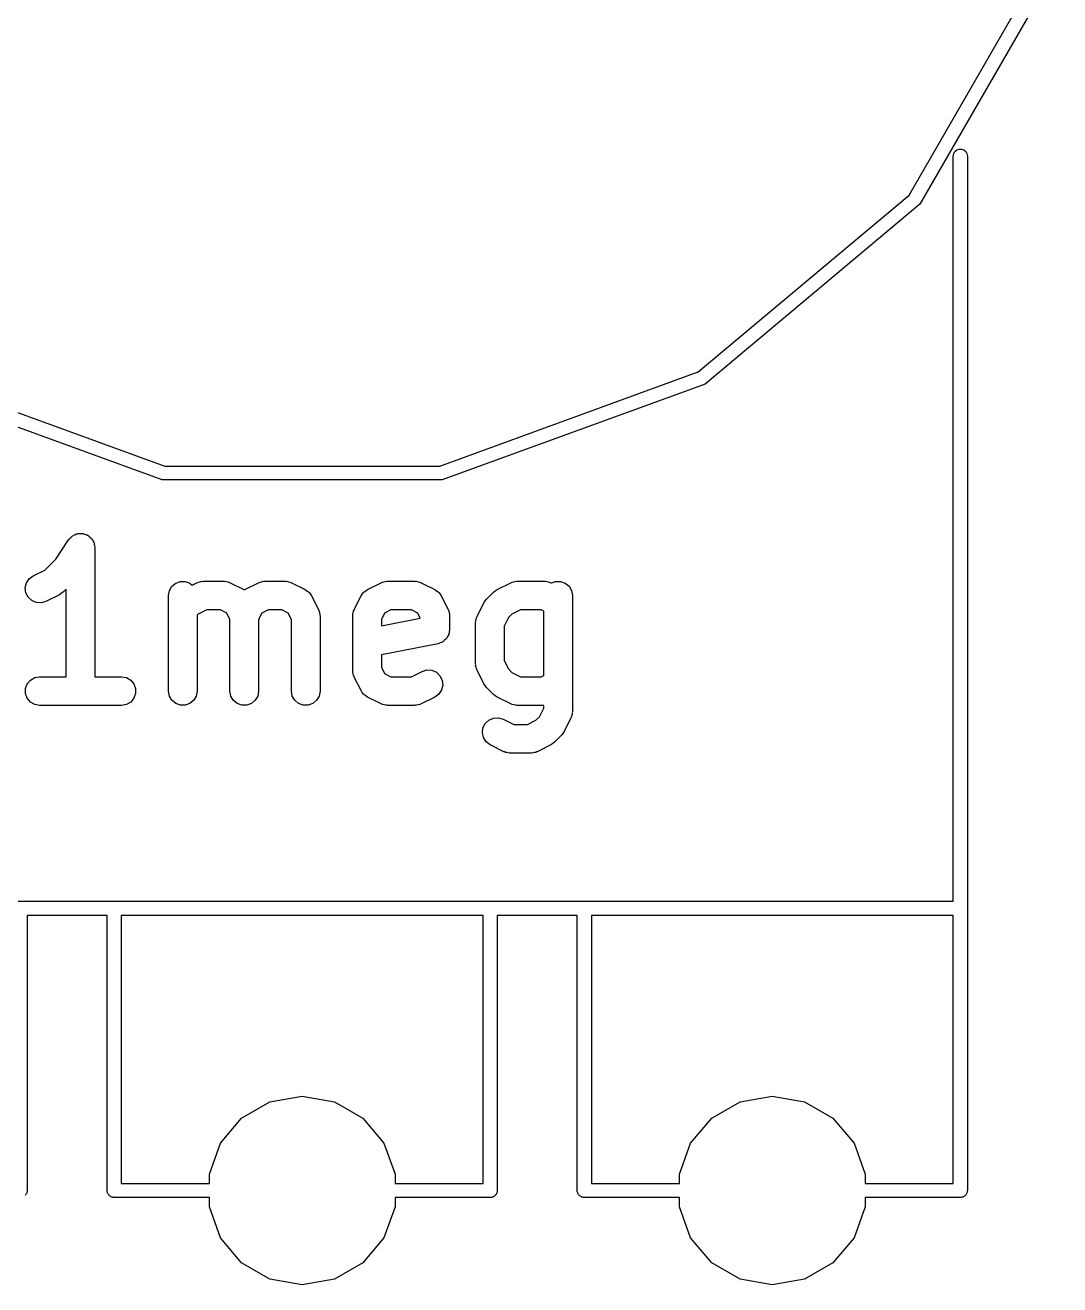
# Model space of a CAD drawing. Extents: x 59 to 126, y -132 to -24.
# Drawn here: x 107.05 to 118.06, y -115 to -101.61 of the extents above; entities that cross this region are included whole.
import ezdxf

# ---------------------------------------------------------------- set-up
doc = ezdxf.new("R2010")
doc.units = 0
doc.header["$MEASUREMENT"] = 0
doc.layers.add('BLACK', color=7, linetype='CONTINUOUS')

msp = doc.modelspace()

# ---------------------------------------------------------------- linework, layer by layer
at = {"layer": 'Black'}
for p, q in [((116.454, -103.415), (117.917, -100.882)), ((118.058, -100.933), (116.569, -103.512)), ((116.925, -103), (116.93, -102.974)), ((116.93, -102.974), (116.943, -102.952)), ((116.943, -102.952), (116.962, -102.935)), ((116.962, -102.935), (116.987, -102.926)), ((116.987, -102.926), (117.013, -102.926)), ((117.013, -102.926), (117.037, -102.935)), ((117.037, -102.935), (117.057, -102.952)), ((117.057, -102.952), (117.07, -102.974)), ((117.07, -102.974), (117.075, -103)), ((116.925, -110.925), (116.925, -103)), ((117.075, -103), (117.075, -114)), ((114.212, -105.296), (116.454, -103.415)), ((116.569, -103.512), (114.287, -105.426)), ((105.787, -105.296), (108.537, -106.297)), ((111.463, -106.297), (114.212, -105.296)), ((108.511, -106.445), (105.712, -105.426)), ((114.287, -105.426), (111.489, -106.445)), ((108.537, -106.297), (111.463, -106.297)), ((111.489, -106.445), (108.511, -106.445)), ((107.607, -107.018), (107.615, -107.015)), ((107.615, -107.015), (107.633, -107.015)), ((107.633, -107.015), (107.651, -107.013)), ((107.651, -107.013), (107.659, -107.015)), ((107.659, -107.015), (107.668, -107.015)), ((107.668, -107.015), (107.685, -107.022)), ((107.378, -107.286), (107.515, -107.081)), ((107.515, -107.081), (107.52, -107.075)), ((107.52, -107.075), (107.525, -107.067)), ((107.525, -107.067), (107.539, -107.056)), ((107.539, -107.056), (107.551, -107.043)), ((107.551, -107.043), (107.559, -107.039)), ((107.559, -107.039), (107.565, -107.033)), ((107.565, -107.033), (107.582, -107.027)), ((107.582, -107.027), (107.599, -107.019)), ((107.599, -107.019), (107.607, -107.018)), ((107.685, -107.022), (107.703, -107.026)), ((107.703, -107.026), (107.71, -107.031)), ((107.71, -107.031), (107.718, -107.033)), ((107.718, -107.033), (107.732, -107.045)), ((107.732, -107.045), (107.747, -107.055)), ((107.747, -107.055), (107.752, -107.062)), ((107.752, -107.062), (107.758, -107.067)), ((107.758, -107.067), (107.767, -107.083)), ((107.767, -107.083), (107.778, -107.098)), ((107.778, -107.098), (107.78, -107.106)), ((107.78, -107.106), (107.785, -107.113)), ((107.785, -107.113), (107.788, -107.131)), ((107.788, -107.131), (107.793, -107.149)), ((107.793, -107.149), (107.792, -107.157)), ((107.792, -107.157), (107.794, -107.165)), ((107.794, -107.165), (107.794, -108.537)), ((107.138, -107.465), (107.261, -107.403)), ((107.261, -107.403), (107.378, -107.286)), ((107.054, -107.592), (107.066, -107.54)), ((107.066, -107.54), (107.095, -107.496)), ((107.095, -107.496), (107.138, -107.465)), ((108.613, -107.575), (108.654, -107.541)), ((108.654, -107.541), (108.704, -107.523)), ((108.704, -107.523), (108.756, -107.523)), ((108.756, -107.523), (108.806, -107.541)), ((108.806, -107.541), (108.83, -107.562)), ((108.83, -107.562), (108.88, -107.537)), ((108.88, -107.537), (108.888, -107.535)), ((108.888, -107.535), (108.896, -107.53)), ((108.896, -107.53), (108.913, -107.527)), ((108.913, -107.527), (108.93, -107.522)), ((108.93, -107.522), (108.939, -107.523)), ((108.939, -107.523), (108.948, -107.521)), ((108.948, -107.521), (109.165, -107.521)), ((109.165, -107.521), (109.174, -107.523)), ((109.174, -107.523), (109.183, -107.522)), ((109.183, -107.522), (109.2, -107.527)), ((109.2, -107.527), (109.218, -107.53)), ((109.218, -107.53), (109.225, -107.535)), ((109.225, -107.535), (109.234, -107.537)), ((109.234, -107.537), (109.379, -107.61)), ((109.388, -107.61), (109.533, -107.537)), ((109.533, -107.537), (109.541, -107.535)), ((109.541, -107.535), (109.549, -107.53)), ((109.549, -107.53), (109.566, -107.527)), ((109.566, -107.527), (109.583, -107.522)), ((109.583, -107.522), (109.592, -107.523)), ((109.592, -107.523), (109.601, -107.521)), ((109.601, -107.521), (109.819, -107.521)), ((109.819, -107.521), (109.827, -107.523)), ((109.827, -107.523), (109.836, -107.522)), ((109.836, -107.522), (109.853, -107.527)), ((109.853, -107.527), (109.871, -107.53)), ((109.871, -107.53), (109.878, -107.535)), ((109.878, -107.535), (109.887, -107.537)), ((109.887, -107.537), (110.032, -107.61)), ((110.694, -107.61), (110.839, -107.537)), ((110.839, -107.537), (110.847, -107.535)), ((110.847, -107.535), (110.855, -107.53)), ((110.855, -107.53), (110.873, -107.527)), ((110.873, -107.527), (110.89, -107.522)), ((110.89, -107.522), (110.898, -107.523)), ((110.898, -107.523), (110.907, -107.521)), ((110.907, -107.521), (111.197, -107.521)), ((111.197, -107.521), (111.206, -107.523)), ((111.206, -107.523), (111.215, -107.522)), ((111.215, -107.522), (111.232, -107.527)), ((111.232, -107.527), (111.25, -107.53)), ((111.25, -107.53), (111.257, -107.535)), ((111.257, -107.535), (111.266, -107.537)), ((111.266, -107.537), (111.411, -107.61)), ((112.073, -107.61), (112.218, -107.537)), ((112.218, -107.537), (112.226, -107.535)), ((112.226, -107.535), (112.234, -107.53)), ((112.234, -107.53), (112.251, -107.527)), ((112.251, -107.527), (112.269, -107.522)), ((112.269, -107.522), (112.277, -107.523)), ((112.277, -107.523), (112.286, -107.521)), ((112.286, -107.521), (112.576, -107.521)), ((112.576, -107.521), (112.585, -107.523)), ((112.585, -107.523), (112.594, -107.522)), ((112.594, -107.522), (112.611, -107.527)), ((112.611, -107.527), (112.628, -107.53)), ((112.628, -107.53), (112.636, -107.535)), ((112.636, -107.535), (112.644, -107.537)), ((112.644, -107.537), (112.65, -107.54)), ((112.65, -107.54), (112.695, -107.523)), ((112.695, -107.523), (112.748, -107.523)), ((112.748, -107.523), (112.798, -107.541)), ((112.798, -107.541), (112.838, -107.575)), ((107.06, -107.644), (107.054, -107.592)), ((107.084, -107.692), (107.06, -107.644)), ((107.419, -107.665), (107.274, -107.737)), ((107.439, -107.65), (107.419, -107.665)), ((107.459, -107.636), (107.439, -107.65)), ((107.489, -107.606), (107.459, -107.636)), ((107.489, -108.537), (107.489, -107.606)), ((108.578, -107.673), (108.587, -107.621)), ((108.578, -108.689), (108.578, -107.673)), ((108.587, -107.621), (108.613, -107.575)), ((109.379, -107.61), (109.383, -107.613)), ((109.383, -107.613), (109.388, -107.61)), ((110.032, -107.61), (110.05, -107.623)), ((110.05, -107.623), (110.068, -107.635)), ((110.068, -107.635), (110.071, -107.639)), ((110.071, -107.639), (110.074, -107.641)), ((110.074, -107.641), (110.087, -107.66)), ((110.087, -107.66), (110.1, -107.678)), ((110.1, -107.678), (110.173, -107.823)), ((110.553, -107.823), (110.626, -107.678)), ((110.626, -107.678), (110.639, -107.66)), ((110.639, -107.66), (110.651, -107.641)), ((110.651, -107.641), (110.655, -107.639)), ((110.655, -107.639), (110.657, -107.635)), ((110.657, -107.635), (110.676, -107.623)), ((110.676, -107.623), (110.694, -107.61)), ((111.411, -107.61), (111.429, -107.623)), ((111.429, -107.623), (111.447, -107.635)), ((111.447, -107.635), (111.45, -107.639)), ((111.45, -107.639), (111.453, -107.641)), ((111.453, -107.641), (111.466, -107.66)), ((111.466, -107.66), (111.479, -107.678)), ((111.479, -107.678), (111.551, -107.823)), ((111.961, -107.711), (112.033, -107.638)), ((112.033, -107.638), (112.053, -107.624)), ((112.053, -107.624), (112.073, -107.61)), ((112.838, -107.575), (112.865, -107.621)), ((112.865, -107.621), (112.874, -107.673)), ((112.874, -107.673), (112.874, -108.907)), ((107.122, -107.728), (107.084, -107.692)), ((107.171, -107.749), (107.122, -107.728)), ((107.223, -107.752), (107.171, -107.749)), ((107.274, -107.737), (107.223, -107.752)), ((111.859, -107.896), (111.932, -107.75)), ((111.932, -107.75), (111.947, -107.731)), ((111.947, -107.731), (111.961, -107.711)), ((108.893, -107.871), (108.882, -107.882)), ((108.882, -107.882), (108.882, -108.689)), ((108.984, -107.826), (108.893, -107.871)), ((109.129, -107.826), (108.984, -107.826)), ((109.197, -107.86), (109.129, -107.826)), ((109.231, -107.927), (109.197, -107.86)), ((109.231, -108.689), (109.231, -107.927)), ((109.569, -107.86), (109.536, -107.927)), ((109.536, -107.927), (109.536, -108.689)), ((109.637, -107.826), (109.569, -107.86)), ((109.783, -107.826), (109.637, -107.826)), ((109.85, -107.86), (109.783, -107.826)), ((109.884, -107.927), (109.85, -107.86)), ((109.884, -108.689), (109.884, -107.927)), ((110.173, -107.823), (110.175, -107.831)), ((110.175, -107.831), (110.179, -107.839)), ((110.179, -107.839), (110.183, -107.857)), ((110.183, -107.857), (110.188, -107.874)), ((110.188, -107.874), (110.187, -107.882)), ((110.187, -107.882), (110.189, -107.891)), ((110.189, -107.891), (110.189, -108.689)), ((110.537, -107.891), (110.539, -107.882)), ((110.537, -108.472), (110.537, -107.891)), ((110.538, -107.874), (110.543, -107.857)), ((110.539, -107.882), (110.538, -107.874)), ((110.543, -107.857), (110.546, -107.839)), ((110.546, -107.839), (110.551, -107.831)), ((110.551, -107.831), (110.553, -107.823)), ((110.876, -107.86), (110.842, -107.927)), ((110.842, -107.996), (111.256, -107.913)), ((110.842, -107.927), (110.842, -107.996)), ((110.943, -107.826), (110.876, -107.86)), ((111.161, -107.826), (110.943, -107.826)), ((111.229, -107.86), (111.161, -107.826)), ((111.256, -107.913), (111.229, -107.86)), ((111.551, -107.823), (111.554, -107.831)), ((111.554, -107.831), (111.558, -107.839)), ((111.558, -107.839), (111.561, -107.857)), ((111.561, -107.857), (111.567, -107.874)), ((111.567, -107.874), (111.566, -107.882)), ((111.566, -107.882), (111.568, -107.891)), ((111.568, -107.891), (111.568, -108.036)), ((111.843, -107.964), (111.845, -107.955)), ((111.844, -107.946), (111.849, -107.929)), ((111.845, -107.955), (111.844, -107.946)), ((111.849, -107.929), (111.853, -107.912)), ((111.853, -107.912), (111.857, -107.904)), ((111.857, -107.904), (111.859, -107.896)), ((112.194, -107.909), (112.148, -108)), ((112.231, -107.871), (112.194, -107.909)), ((112.322, -107.826), (112.231, -107.871)), ((112.54, -107.826), (112.322, -107.826)), ((112.569, -107.84), (112.54, -107.826)), ((112.569, -108.523), (112.569, -107.84)), ((111.558, -108.088), (111.546, -108.11)), ((111.559, -108.087), (111.558, -108.088)), ((111.56, -108.085), (111.559, -108.087)), ((111.563, -108.061), (111.56, -108.085)), ((111.568, -108.036), (111.563, -108.061)), ((111.843, -108.399), (111.843, -107.964)), ((112.148, -108), (112.148, -108.363)), ((111.445, -108.186), (110.842, -108.306)), ((111.468, -108.177), (111.445, -108.186)), ((111.491, -108.168), (111.468, -108.177)), ((111.493, -108.167), (111.491, -108.168)), ((111.494, -108.166), (111.493, -108.167)), ((111.513, -108.15), (111.494, -108.166)), ((111.532, -108.134), (111.513, -108.15)), ((111.533, -108.133), (111.532, -108.134)), ((111.534, -108.132), (111.533, -108.133)), ((111.546, -108.11), (111.534, -108.132)), ((110.842, -108.306), (110.842, -108.436)), ((110.539, -108.48), (110.537, -108.472)), ((110.538, -108.489), (110.539, -108.48)), ((110.543, -108.506), (110.538, -108.489)), ((110.842, -108.436), (110.876, -108.503)), ((111.161, -108.537), (111.274, -108.481)), ((111.274, -108.481), (111.325, -108.465)), ((111.325, -108.465), (111.378, -108.469)), ((111.378, -108.469), (111.427, -108.49)), ((111.427, -108.49), (111.465, -108.526)), ((111.845, -108.408), (111.843, -108.399)), ((111.844, -108.417), (111.845, -108.408)), ((111.849, -108.434), (111.844, -108.417)), ((111.853, -108.451), (111.849, -108.434)), ((111.857, -108.459), (111.853, -108.451)), ((111.859, -108.467), (111.857, -108.459)), ((111.932, -108.612), (111.859, -108.467)), ((112.148, -108.363), (112.194, -108.454)), ((112.194, -108.454), (112.231, -108.492)), ((107.056, -108.663), (107.074, -108.613)), ((107.074, -108.613), (107.108, -108.573)), ((107.108, -108.573), (107.154, -108.546)), ((107.154, -108.546), (107.206, -108.537)), ((107.206, -108.537), (107.489, -108.537)), ((107.794, -108.537), (108.077, -108.537)), ((108.077, -108.537), (108.129, -108.546)), ((108.129, -108.546), (108.175, -108.573)), ((108.175, -108.573), (108.209, -108.613)), ((108.209, -108.613), (108.227, -108.663)), ((110.546, -108.524), (110.543, -108.506)), ((110.551, -108.531), (110.546, -108.524)), ((110.553, -108.54), (110.551, -108.531)), ((110.626, -108.685), (110.553, -108.54)), ((110.876, -108.503), (110.943, -108.537)), ((110.943, -108.537), (111.161, -108.537)), ((111.465, -108.526), (111.489, -108.573)), ((111.489, -108.573), (111.495, -108.626)), ((111.947, -108.632), (111.932, -108.612)), ((112.231, -108.492), (112.322, -108.537)), ((112.322, -108.537), (112.54, -108.537)), ((112.54, -108.537), (112.569, -108.523)), ((107.056, -108.716), (107.056, -108.663)), ((107.074, -108.766), (107.056, -108.716)), ((108.227, -108.716), (108.209, -108.766)), ((108.227, -108.663), (108.227, -108.716)), ((108.587, -108.742), (108.578, -108.689)), ((108.613, -108.787), (108.587, -108.742)), ((108.873, -108.742), (108.847, -108.787)), ((108.882, -108.689), (108.873, -108.742)), ((109.24, -108.742), (109.231, -108.689)), ((109.266, -108.787), (109.24, -108.742)), ((109.526, -108.742), (109.5, -108.787)), ((109.536, -108.689), (109.526, -108.742)), ((109.893, -108.742), (109.884, -108.689)), ((109.92, -108.787), (109.893, -108.742)), ((110.179, -108.742), (110.153, -108.787)), ((110.189, -108.689), (110.179, -108.742)), ((110.639, -108.703), (110.626, -108.685)), ((110.651, -108.722), (110.639, -108.703)), ((110.655, -108.724), (110.651, -108.722)), ((110.657, -108.728), (110.655, -108.724)), ((110.676, -108.74), (110.657, -108.728)), ((110.694, -108.753), (110.676, -108.74)), ((110.839, -108.826), (110.694, -108.753)), ((111.411, -108.753), (111.266, -108.826)), ((111.453, -108.722), (111.411, -108.753)), ((111.482, -108.677), (111.453, -108.722)), ((111.495, -108.626), (111.482, -108.677)), ((111.961, -108.652), (111.947, -108.632)), ((112.033, -108.725), (111.961, -108.652)), ((112.053, -108.739), (112.033, -108.725)), ((112.073, -108.753), (112.053, -108.739)), ((112.218, -108.826), (112.073, -108.753)), ((107.108, -108.806), (107.074, -108.766)), ((107.154, -108.833), (107.108, -108.806)), ((107.206, -108.842), (107.154, -108.833)), ((108.077, -108.842), (107.206, -108.842)), ((108.129, -108.833), (108.077, -108.842)), ((108.175, -108.806), (108.129, -108.833)), ((108.209, -108.766), (108.175, -108.806)), ((108.654, -108.821), (108.613, -108.787)), ((108.704, -108.839), (108.654, -108.821)), ((108.756, -108.839), (108.704, -108.839)), ((108.806, -108.821), (108.756, -108.839)), ((108.847, -108.787), (108.806, -108.821)), ((109.307, -108.821), (109.266, -108.787)), ((109.357, -108.839), (109.307, -108.821)), ((109.41, -108.839), (109.357, -108.839)), ((109.459, -108.821), (109.41, -108.839)), ((109.5, -108.787), (109.459, -108.821)), ((109.96, -108.821), (109.92, -108.787)), ((110.01, -108.839), (109.96, -108.821)), ((110.063, -108.839), (110.01, -108.839)), ((110.112, -108.821), (110.063, -108.839)), ((110.153, -108.787), (110.112, -108.821)), ((110.847, -108.828), (110.839, -108.826)), ((110.855, -108.833), (110.847, -108.828)), ((110.873, -108.836), (110.855, -108.833)), ((110.89, -108.841), (110.873, -108.836)), ((110.898, -108.84), (110.89, -108.841)), ((110.907, -108.842), (110.898, -108.84)), ((111.197, -108.842), (110.907, -108.842)), ((111.206, -108.84), (111.197, -108.842)), ((111.215, -108.841), (111.206, -108.84)), ((111.232, -108.836), (111.215, -108.841)), ((111.25, -108.833), (111.232, -108.836)), ((111.257, -108.828), (111.25, -108.833)), ((111.266, -108.826), (111.257, -108.828)), ((112.226, -108.828), (112.218, -108.826)), ((112.234, -108.833), (112.226, -108.828)), ((112.251, -108.836), (112.234, -108.833)), ((112.269, -108.841), (112.251, -108.836)), ((112.277, -108.84), (112.269, -108.841)), ((112.286, -108.842), (112.277, -108.84)), ((112.569, -108.842), (112.286, -108.842)), ((112.524, -108.962), (112.569, -108.871)), ((112.569, -108.871), (112.569, -108.842)), ((111.946, -109.034), (111.984, -108.998)), ((111.984, -108.998), (112.033, -108.977)), ((112.033, -108.977), (112.086, -108.973)), ((112.086, -108.973), (112.136, -108.989)), ((112.136, -108.989), (112.249, -109.045)), ((112.395, -109.045), (112.486, -109)), ((112.486, -109), (112.524, -108.962)), ((112.858, -108.975), (112.785, -109.12)), ((112.86, -108.967), (112.858, -108.975)), ((112.865, -108.959), (112.86, -108.967)), ((112.868, -108.942), (112.865, -108.959)), ((112.873, -108.925), (112.868, -108.942)), ((112.874, -108.907), (112.872, -108.916)), ((112.872, -108.916), (112.873, -108.925)), ((111.916, -109.134), (111.922, -109.081)), ((111.928, -109.185), (111.916, -109.134)), ((111.922, -109.081), (111.946, -109.034)), ((112.249, -109.045), (112.395, -109.045)), ((112.757, -109.16), (112.684, -109.233)), ((112.771, -109.14), (112.757, -109.16)), ((112.785, -109.12), (112.771, -109.14)), ((111.958, -109.23), (111.928, -109.185)), ((112, -109.261), (111.958, -109.23)), ((112.145, -109.334), (112, -109.261)), ((112.644, -109.261), (112.499, -109.334)), ((112.664, -109.247), (112.644, -109.261)), ((112.684, -109.233), (112.664, -109.247)), ((112.154, -109.336), (112.145, -109.334)), ((112.161, -109.341), (112.154, -109.336)), ((112.179, -109.344), (112.161, -109.341)), ((112.196, -109.349), (112.179, -109.344)), ((112.205, -109.348), (112.196, -109.349)), ((112.213, -109.35), (112.205, -109.348)), ((112.431, -109.35), (112.213, -109.35)), ((112.44, -109.348), (112.431, -109.35)), ((112.449, -109.349), (112.44, -109.348)), ((112.466, -109.344), (112.449, -109.349)), ((112.483, -109.341), (112.466, -109.344)), ((112.491, -109.336), (112.483, -109.341)), ((112.499, -109.334), (112.491, -109.336)), ((103.075, -110.925), (116.925, -110.925)), ((107.925, -111.075), (107.075, -111.075)), ((107.075, -111.075), (107.075, -114)), ((107.925, -114), (107.925, -111.075)), ((108.075, -111.075), (108.075, -113.925)), ((111.925, -111.075), (108.075, -111.075)), ((111.925, -113.925), (111.925, -111.075)), ((112.925, -111.075), (112.075, -111.075)), ((112.075, -111.075), (112.075, -114)), ((112.925, -114), (112.925, -111.075)), ((113.075, -111.075), (113.075, -113.925)), ((116.925, -111.075), (113.075, -111.075)), ((116.925, -113.925), (116.925, -111.075)), ((109.657, -113.057), (110, -112.997)), ((110, -112.997), (110.343, -113.057)), ((114.657, -113.057), (115, -112.997)), ((115, -112.997), (115.343, -113.057)), ((109.355, -113.231), (109.657, -113.057)), ((110.343, -113.057), (110.645, -113.231)), ((114.355, -113.231), (114.657, -113.057)), ((115.343, -113.057), (115.645, -113.231)), ((109.131, -113.498), (109.355, -113.231)), ((110.645, -113.231), (110.869, -113.498)), ((114.131, -113.498), (114.355, -113.231)), ((115.645, -113.231), (115.869, -113.498)), ((109.012, -113.826), (109.131, -113.498)), ((110.869, -113.498), (110.988, -113.826)), ((114.012, -113.826), (114.131, -113.498)), ((115.869, -113.498), (115.988, -113.826)), ((109.012, -113.925), (109.012, -113.826)), ((110.988, -113.826), (110.988, -113.925)), ((114.012, -113.925), (114.012, -113.826)), ((115.988, -113.826), (115.988, -113.925)), ((108.075, -113.925), (109.012, -113.925)), ((110.988, -113.925), (111.925, -113.925)), ((113.075, -113.925), (114.012, -113.925)), ((115.988, -113.925), (116.925, -113.925)), ((107.057, -114.048), (107.052, -114.052)), ((107.061, -114.043), (107.057, -114.048)), ((107.065, -114.037), (107.061, -114.043)), ((107.067, -114.031), (107.065, -114.037)), ((107.07, -114.026), (107.067, -114.031)), ((107.072, -114.019), (107.07, -114.026)), ((107.074, -114.013), (107.072, -114.019)), ((107.075, -114), (107.074, -114.006)), ((107.074, -114.006), (107.074, -114.013)), ((107.926, -114.006), (107.925, -114)), ((107.926, -114.013), (107.926, -114.006)), ((107.928, -114.019), (107.926, -114.013)), ((107.93, -114.026), (107.928, -114.019)), ((107.933, -114.031), (107.93, -114.026)), ((107.935, -114.037), (107.933, -114.031)), ((107.939, -114.043), (107.935, -114.037)), ((107.943, -114.048), (107.939, -114.043)), ((107.948, -114.052), (107.943, -114.048)), ((107.952, -114.057), (107.948, -114.052)), ((107.957, -114.061), (107.952, -114.057)), ((107.962, -114.065), (107.957, -114.061)), ((107.969, -114.067), (107.962, -114.065)), ((107.974, -114.07), (107.969, -114.067)), ((107.981, -114.072), (107.974, -114.07)), ((107.987, -114.074), (107.981, -114.072)), ((107.994, -114.074), (107.987, -114.074)), ((108, -114.075), (107.994, -114.074)), ((109.012, -114.075), (108, -114.075)), ((109.012, -114.174), (109.012, -114.075)), ((112, -114.075), (110.988, -114.075)), ((110.988, -114.075), (110.988, -114.174)), ((112.006, -114.074), (112, -114.075)), ((112.013, -114.074), (112.006, -114.074)), ((112.019, -114.072), (112.013, -114.074)), ((112.026, -114.07), (112.019, -114.072)), ((112.031, -114.067), (112.026, -114.07)), ((112.037, -114.065), (112.031, -114.067)), ((112.043, -114.061), (112.037, -114.065)), ((112.048, -114.057), (112.043, -114.061)), ((112.052, -114.052), (112.048, -114.057)), ((112.057, -114.048), (112.052, -114.052)), ((112.061, -114.043), (112.057, -114.048)), ((112.065, -114.037), (112.061, -114.043)), ((112.067, -114.031), (112.065, -114.037)), ((112.07, -114.026), (112.067, -114.031)), ((112.072, -114.019), (112.07, -114.026)), ((112.074, -114.013), (112.072, -114.019)), ((112.075, -114), (112.074, -114.006)), ((112.074, -114.006), (112.074, -114.013)), ((112.926, -114.006), (112.925, -114)), ((112.926, -114.013), (112.926, -114.006)), ((112.928, -114.019), (112.926, -114.013)), ((112.93, -114.026), (112.928, -114.019)), ((112.933, -114.031), (112.93, -114.026)), ((112.935, -114.037), (112.933, -114.031)), ((112.939, -114.043), (112.935, -114.037)), ((112.943, -114.048), (112.939, -114.043)), ((112.948, -114.052), (112.943, -114.048)), ((112.952, -114.057), (112.948, -114.052)), ((112.957, -114.061), (112.952, -114.057)), ((112.962, -114.065), (112.957, -114.061)), ((112.969, -114.067), (112.962, -114.065)), ((112.974, -114.07), (112.969, -114.067)), ((112.981, -114.072), (112.974, -114.07)), ((112.987, -114.074), (112.981, -114.072)), ((112.994, -114.074), (112.987, -114.074)), ((113, -114.075), (112.994, -114.074)), ((114.012, -114.075), (113, -114.075)), ((114.012, -114.174), (114.012, -114.075)), ((117, -114.075), (115.988, -114.075)), ((115.988, -114.075), (115.988, -114.174)), ((117.006, -114.074), (117, -114.075)), ((117.013, -114.074), (117.006, -114.074)), ((117.019, -114.072), (117.013, -114.074)), ((117.026, -114.07), (117.019, -114.072)), ((117.031, -114.067), (117.026, -114.07)), ((117.037, -114.065), (117.031, -114.067)), ((117.043, -114.061), (117.037, -114.065)), ((117.048, -114.057), (117.043, -114.061)), ((117.052, -114.052), (117.048, -114.057)), ((117.057, -114.048), (117.052, -114.052)), ((117.061, -114.043), (117.057, -114.048)), ((117.065, -114.037), (117.061, -114.043)), ((117.067, -114.031), (117.065, -114.037)), ((117.07, -114.026), (117.067, -114.031)), ((117.072, -114.019), (117.07, -114.026)), ((117.074, -114.013), (117.072, -114.019)), ((117.075, -114), (117.074, -114.006)), ((117.074, -114.006), (117.074, -114.013)), ((109.131, -114.502), (109.012, -114.174)), ((110.988, -114.174), (110.869, -114.502)), ((114.131, -114.502), (114.012, -114.174)), ((115.988, -114.174), (115.869, -114.502)), ((109.355, -114.769), (109.131, -114.502)), ((110.869, -114.502), (110.645, -114.769)), ((114.355, -114.769), (114.131, -114.502)), ((115.869, -114.502), (115.645, -114.769)), ((109.657, -114.943), (109.355, -114.769)), ((110.645, -114.769), (110.343, -114.943)), ((114.657, -114.943), (114.355, -114.769)), ((115.645, -114.769), (115.343, -114.943)), ((110, -115.003), (109.657, -114.943)), ((110.343, -114.943), (110, -115.003)), ((115, -115.003), (114.657, -114.943)), ((115.343, -114.943), (115, -115.003))]:
    msp.add_line(p, q, dxfattribs=at)

doc.saveas('drawing.dxf')
